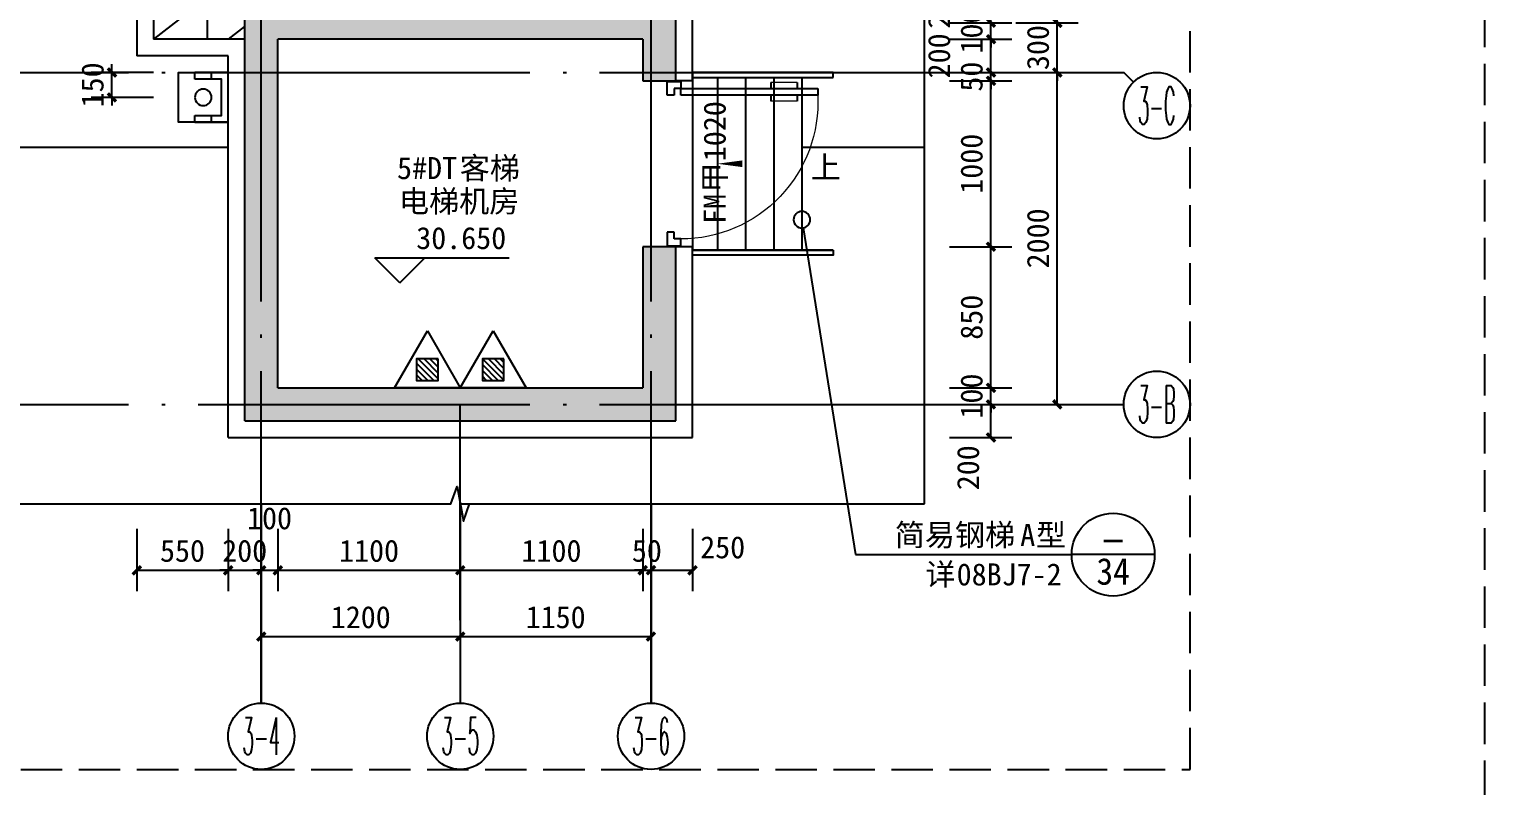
# Model space of a CAD drawing. Extents: x -10817 to 167545, y 26551 to 157048.
# Drawn here: x 91577 to 100448, y 52301 to 56858 of the extents above; entities that cross this region are included whole.
import ezdxf
from ezdxf.enums import TextEntityAlignment as Align
from ezdxf.xclip import XClip

# ---------------------------------------------------------------- set-up
doc = ezdxf.new("R2010")
doc.units = 0
doc.header["$LTSCALE"] = 1000
doc.header["$MEASUREMENT"] = 0
doc.header["$XCLIPFRAME"] = 0
for name, pattern in [('4#楼-HZS$0$__DASH', [0.35, 0.25, -0.1]), ('DASH', [0.35, 0.25, -0.1]), ('DOTE', [2.42, 2, -0.2, 0.02, -0.2])]:
    doc.linetypes.add(name, pattern=pattern)
doc.layers.get('Defpoints').update_dxf_attribs({"color": 30, "linetype": 'DASH'})
for name, color, linetype in [('125-核心筒-RF$0$A-COLU-CONC-HATC', 204, 'Continuous'), ('125-核心筒-RF$0$A-DOOR', 51, 'Continuous'), ('125-核心筒-RF$0$A-WALL-BLOK', 131, 'Continuous'), ('125-核心筒-RF$0$A-WALL-CONC', 9, 'Continuous'), ('125-核心筒-RF$0$A-WALL-INSL', 9, 'Continuous'), ('125-核心筒-RF$0$D2C4-RF-LDT$0$A-DOOR', 51, 'Continuous'), ('125-核心筒-RF$0$EQUIP_灭火器', 7, 'Continuous'), ('3#-夹层$0$A-ANNO-LEVL', 3, 'Continuous'), ('3#-夹层$0$A-ANNO-TEXT', 7, 'Continuous'), ('3#楼机房平面$0$A-DRAN-SYMB', 243, 'Continuous'), ('3#楼机房平面$0$A-ROOF', 241, 'Continuous'), ('4#楼-HZS$0$DOTE', 1, 'Continuous'), ('A-ANNO-AXIS-CIRC', 3, 'Continuous'), ('A-ANNO-AXIS-TEXT', 7, 'Continuous'), ('A-ANNO-DIMS', 3, 'Continuous'), ('A-ANNO-DOTE', 10, 'DOTE'), ('A-ANNO-INDX', 3, 'Continuous'), ('A-ANNO-SYMB', 3, 'Continuous'), ('A-ANNO-TEXT', 7, 'Continuous'), ('AXIS_TEXT', 7, 'Continuous')]:
    doc.layers.add(name, color=color, linetype=linetype)
doc.styles.add('3#-夹层$0$_TCH_DIM', font='')
doc.styles.add('_TCH_AXIS', font='COMPLEX', dxfattribs={"bigfont": 'GBCBIG'})
doc.styles.add('_TCH_DIM', font='')
doc.styles.add('_TCH_DIM_T3', font='')
doc.styles.add('_TCH_LABEL', font='')
doc.styles.add('COMPLEX', font='COMPLEX')
doc.styles.get("Standard").update_dxf_attribs({"font": ''})
doc.styles.get('3#-夹层$0$_TCH_DIM').set_extended_font_data('SimSun')
doc.styles.get('_TCH_DIM').set_extended_font_data('SimSun')
doc.styles.get('_TCH_DIM_T3').set_extended_font_data('SimSun')
doc.styles.get('_TCH_LABEL').set_extended_font_data('SimSun')
doc.styles.get('Standard').set_extended_font_data('SimSun')
doc.dimstyles.new('_TCH_ARCH&&50', dxfattribs={"dimtxt": 132.911392, "dimasz": 50, "dimexe": 125, "dimexo": 150, "dimgap": 50, "dimtad": 1, "dimdec": 0, "dimzin": 0, "dimdsep": 46, "dimtxsty": '_TCH_DIM_T3', "dimblk": 'ARCHTICK', "dimcen": 0.09, "dimclrt": 7, "dimazin": 2, "dimtfac": 1, "dimtdec": 0, "dimtix": 1, "dimtmove": 2, "dimatfit": 3, "dimfxl": 50, "dimtolj": 1, "dimtzin": 0, "dimarcsym": 0})
pattern_1 = [(0, (0, 0), (0, 350), []), (37.875, (400, 0), (-169.615, 218.077), []), (90, (400, 0), (-450, 3e-14), [])]

# ---------------------------------------------------------------- blocks, each defined once
blk = doc.blocks.new('125-核心筒-RF$0$A$C344D27CE')
at = {"linetype": 'ByBlock'}
blk.add_lwpolyline([(1050, 847.6), (50, 847.6)], dxfattribs=at)
at = {"layer": '125-核心筒-RF$0$D2C4-RF-LDT$0$A-DOOR', "linetype": 'ByBlock'}
for p, q in [((1070, 847.6), (30, 847.6)), ((1070, 697.6), (30, 697.6)), ((1070, 527.6), (30, 527.6)), ((1070, 357.6), (30, 357.6)), ((1070, 187.6), (30, 187.6))]:
    blk.add_line(p, q, dxfattribs=at)
for points in [[(30, 0), (0, 0), (0, 847.6), (30, 847.6)], [(1070, 0), (1100, 0), (1100, 847.6), (1070, 847.6)]]:
    blk.add_lwpolyline(points, close=True, dxfattribs=at)
for points in [[(30, 0), (30, 847.6)], [(1070, 847.6), (1070, 0)]]:
    blk.add_lwpolyline(points, dxfattribs=at)
blk = doc.blocks.new('125-核心筒-RF$0$$TwtSys$00000546')
h = blk.add_hatch()
h.set_pattern_fill('ANSI31', color=256, scale=200, style=0)
h.set_pattern_definition([(45, (-38543.802, -6670.83), (-17.67767, 17.67767), [])])
h.paths.add_polyline_path([(-64.9, 173.7), (64.9, 173.7), (64.9, 43.9), (-64.9, 43.9)])
for points in [[(0, 343.6), (-198.4, 0), (198.4, 0)], [(-64.9, 173.7), (64.9, 173.7), (64.9, 43.9), (-64.9, 43.9)]]:
    blk.add_lwpolyline(points, close=True)
blk = doc.blocks.new('125-核心筒-RF$0$$DorLib2D$00000009')
for p, q in [((0.4129, 0.9053), (0.4129, 0.0807)), ((0.4541, 0.9053), (0.4129, 0.9053)), ((0.4541, 0.0807), (0.4541, 0.9053)), ((0.4129, 0.7822), (0.378, 0.7822)), ((0.489, 0.7822), (0.4541, 0.7822)), ((0.4129, 0.6235), (0.378, 0.6235)), ((0.489, 0.6235), (0.4541, 0.6235)), ((-0.4941, 0.0807), (-0.4529, 0.0807)), ((-0.4941, -0.0018), (-0.4941, 0.0807)), ((-0.4529, 0.0807), (-0.4529, 0.0395)), ((-0.4529, 0.0395), (-0.4117, 0.0395)), ((-0.4117, 0.0395), (-0.4117, -0.0018)), ((0.4129, 0.0807), (0.4541, 0.0807)), ((0.4541, 0.0395), (0.4129, 0.0395)), ((0.4129, 0.0395), (0.4129, -0.0018)), ((0.4953, 0.0807), (0.4541, 0.0807)), ((0.4541, 0.0807), (0.4541, 0.0395)), ((0.4953, -0.0018), (0.4953, 0.0807)), ((-0.4941, -0.0018), (-0.4941, -0.0018)), ((-0.4117, -0.0018), (-0.4941, -0.0018)), ((0.4129, -0.0018), (0.4953, -0.0018)), ((0.4953, -0.0018), (0.4953, -0.0018))]:
    blk.add_line(p, q)
at = {"lineweight": 13}
for p, q in [((0.378, 0.7822), (0.378, 0.6235)), ((0.489, 0.7822), (0.489, 0.6235))]:
    blk.add_line(p, q, dxfattribs=at)
blk.add_arc((0.3716, 0.0817), 0.8246, 87.13397, 180.07167, dxfattribs=at)
blk = doc.blocks.new('125-核心筒-RF')
at = {"layer": '125-核心筒-RF$0$A-COLU-CONC-HATC'}
h = blk.add_hatch(dxfattribs=at)
h.set_pattern_fill('空心砖', color=256, scale=100, style=0)
h.set_pattern_definition(pattern_1)
h.paths.add_polyline_path([(3150, 2350), (2950, 2350), (2950, 650), (3150, 850)])
h = blk.add_hatch(dxfattribs=at)
h.set_pattern_fill('空心砖', color=256, scale=100, style=0)
h.set_pattern_definition(pattern_1)
h.paths.add_polyline_path([(3500, 650), (3500, 850), (3150, 850), (2950, 650)])
for points in [[(3500, -1650), (3700, -1450), (3700, 650), (3500, 850)], [(5850, 650), (5850, 850), (3500, 850), (3700, 650)], [(5900, 650), (6100, 850), (5850, 850), (5850, 650)], [(5900, 650), (5900, 400), (6100, 400), (6100, 850)], [(6100, -1650), (6100, -600), (5900, -600), (5900, -1450)], [(3700, -1450), (3500, -1650), (6100, -1650), (5900, -1450)]]:
    blk.add_hatch(color=256, dxfattribs=at).paths.add_polyline_path(points)
at = {"layer": '125-核心筒-RF$0$A-WALL-BLOK'}
for p in [(2950, 2350), (3500, 650)]:
    blk.add_line(p, (2950, 650), dxfattribs=at)
at = {"layer": '125-核心筒-RF$0$A-WALL-CONC'}
for p, q in [((3500, -1650), (3500, 850)), ((6100, 400), (6100, 850)), ((3700, -1450), (3700, 650)), ((5850, 650), (3700, 650)), ((5900, 650), (5850, 650)), ((5900, 650), (5900, 400)), ((5900, 400), (6100, 400)), ((6100, -600), (5900, -600)), ((5900, -600), (5900, -1450)), ((6100, -1650), (6100, -600)), ((3700, -1450), (5900, -1450)), ((3500, -1650), (6100, -1650))]:
    blk.add_line(p, q, dxfattribs=at)
at = {"layer": '125-核心筒-RF$0$A-WALL-INSL'}
for p, q in [((2850, 2350), (2850, 550)), ((6200, 400), (6200, 950)), ((3400, 550), (2850, 550)), ((3400, -1750), (3400, 550)), ((6200, 400), (6100, 400)), ((6200, -600), (6100, -600)), ((6200, -1750), (6200, -600)), ((3400, -1750), (6200, -1750))]:
    blk.add_line(p, q, dxfattribs=at)
at = {"rotation": 90}
blk.add_blockref('125-核心筒-RF$0$A$C344D27CE', (7047.6, -650), dxfattribs=at)
at = {"layer": '125-核心筒-RF$0$A-DOOR', "xscale": 1000, "yscale": -1000, "zscale": 300, "rotation": 90}
blk.add_blockref('125-核心筒-RF$0$$DorLib2D$00000009', (6050, -100), dxfattribs=at)
at = {"layer": '125-核心筒-RF$0$EQUIP_灭火器', "xscale": -1}
for p in [(4601.6, -1450), (4998.3, -1450)]:
    blk.add_blockref('125-核心筒-RF$0$$TwtSys$00000546', p, dxfattribs=at)
blk = doc.blocks.new('3#楼机房平面$0$A$C38F52E6E')
at = {"layer": ''}
for p, q in [((-150, -100), (-110, -100)), ((110, -100), (150, -100)), ((-150, -200), (-110, -200)), ((110, -200), (150, -200))]:
    blk.add_line(p, q, dxfattribs=at)
at = {"layer": '3#楼机房平面$0$A-DRAN-SYMB'}
for points in [[(-150, 0), (-150, -300), (150, -300), (150, 0)], [(-150, -200), (-150, 0), (150, 0), (150, -200)], [(-110, -200), (-110, -40), (110, -40), (110, -200)]]:
    blk.add_lwpolyline(points, dxfattribs=at)
blk = doc.blocks.new('3#楼机房平面$0$A$C58184AA4')
at = {"layer": '3#楼机房平面$0$A-DRAN-SYMB'}
blk.add_circle((0, 0), 50, dxfattribs=at)
at = {"layer": '3#楼机房平面$0$A-DRAN-SYMB', "rotation": 90.00000000000001}
blk.add_blockref('3#楼机房平面$0$A$C38F52E6E', (-149.9, 0), dxfattribs=at)
blk = doc.blocks.new('3#楼机房平面')
at = {"layer": '3#楼机房平面$0$A-ROOF'}
for points in [[(-4800, 1550), (-1400, 1550)], [(2060, 1550), (18840, 1550)]]:
    blk.add_lwpolyline(points, dxfattribs=at)
at = {"xscale": -1}
blk.add_blockref('3#楼机房平面$0$A$C58184AA4', (-1549.9, 1850.1), dxfattribs=at)
blk = doc.blocks.new('4#楼-HZS')
at = {"layer": '4#楼-HZS$0$DOTE', "linetype": '4#楼-HZS$0$__DASH', "ltscale": 2}
blk.add_line((323027.6, -80131.3, 0), (244197.9, -80131.3, 0), dxfattribs=at)
blk = doc.blocks.new('3、4#楼 北侧门头剖面$0$A$C68743212')
blk.add_blockref('4#楼-HZS', (-260975.6, 76631.3, 0))
blk = doc.blocks.new('3、4#楼 北侧门头剖面')
ref = blk.add_blockref('3、4#楼 北侧门头剖面$0$A$C68743212', (4150.3, 3500, 0), dxfattribs=dict(xscale=-1))
XClip(ref).set_block_clipping_path([(4798.9792002077, -3500), (4798.9792002077, -399.9916608699), (4398.9875394247, 0.0083390431), (-149.727296805, 0.1031708434), (-149.727296805, -30), (0.272703195, -30), (0.272703195, -170), (-149.727296805, -170), (-149.727296805, -200), (450.272703195, -200), (450.8968260299, -800), (300.6421525169, -800), (300.6421525169, -3500), (-349.727296805, -3500), (-349.727296805, 400.1031708434), (5198.9792002077, 400.1031708434), (5198.9792002077, -3500)])
blk = doc.blocks.new('_ArchTick')
at = {"color": 0, "linetype": 'ByBlock', "const_width": 0.4}
blk.add_lwpolyline([(-0.5, -0.5), (0.5, 0.5)], dxfattribs=at)
blk = doc.blocks.new('*D530')
at = {"layer": 'A-ANNO-DIMS', "color": 0, "lineweight": -2, "transparency": 16777216}
for p, q in [((92324.9, 56598.5), (91949.9, 56598.5)), ((92074.9, 56598.5), (92074.9, 56648.5)), ((92074.9, 56448.5), (92074.9, 56598.5)), ((92324.9, 56448.5), (91949.9, 56448.5)), ((92074.9, 56448.5), (92074.9, 56398.5))]:
    blk.add_line(p, q, dxfattribs=at)
at = {"layer": 'Defpoints', "color": 0, "transparency": 16777216}
for p in [(92074.9, 56598.5), (92474.9, 56598.5), (92474.9, 56448.5)]:
    blk.add_point(p, dxfattribs=at)
at = {"layer": 'A-ANNO-DIMS', "color": 0, "lineweight": -2, "transparency": 16777216, "xscale": 50, "yscale": 50, "zscale": 50}
for p, rotation in [((92074.9, 56598.5), 270), ((92074.9, 56448.5), 90)]:
    blk.add_blockref('_ArchTick', p, dxfattribs=dict(at, rotation=rotation))
at = {"layer": 'A-ANNO-DIMS', "color": 7, "transparency": 16777216, "insert": (91958.5, 56523.5), "char_height": 132.91, "attachment_point": 5, "rotation": 90, "style": '_TCH_DIM_T3'}
blk.add_mtext('\\A1;150', dxfattribs=at)
blk = doc.blocks.new('*D829')
at = {"layer": 'A-ANNO-DIMS', "color": 0, "lineweight": -2, "transparency": 16777216}
for p, q in [((95325, 53848.4), (95325, 53473.4)), ((95575, 53848.4), (95575, 53473.4)), ((95325, 53598.4), (95575, 53598.4))]:
    blk.add_line(p, q, dxfattribs=at)
at = {"layer": 'Defpoints', "color": 0, "transparency": 16777216}
for p in [(95325, 53998.4), (95575, 53998.4), (95575, 53598.4)]:
    blk.add_point(p, dxfattribs=at)
at = {"layer": 'A-ANNO-DIMS', "color": 0, "lineweight": -2, "transparency": 16777216, "xscale": 50, "yscale": 50, "zscale": 50, "rotation": 180}
blk.add_blockref('_ArchTick', (95325, 53598.4), dxfattribs=at)
at = {"layer": 'A-ANNO-DIMS', "color": 0, "lineweight": -2, "transparency": 16777216, "xscale": 50, "yscale": 50, "zscale": 50}
blk.add_blockref('_ArchTick', (95575, 53598.4), dxfattribs=at)
at = {"layer": 'A-ANNO-DIMS', "color": 7, "transparency": 16777216, "insert": (95757.1, 53735.9), "char_height": 132.91, "attachment_point": 5, "style": '_TCH_DIM_T3'}
blk.add_mtext('\\A1;250', dxfattribs=at)
blk = doc.blocks.new('*D830')
at = {"layer": 'A-ANNO-DIMS', "color": 0, "lineweight": -2, "transparency": 16777216}
for p, q in [((95275, 53848.4), (95275, 53473.4)), ((95325, 53848.4), (95325, 53473.4)), ((95275, 53598.4), (95225, 53598.4)), ((95275, 53598.4), (95325, 53598.4)), ((95325, 53598.4), (95375, 53598.4))]:
    blk.add_line(p, q, dxfattribs=at)
at = {"layer": 'Defpoints', "color": 0, "transparency": 16777216}
for p in [(95275, 53998.4), (95325, 53998.4), (95325, 53598.4)]:
    blk.add_point(p, dxfattribs=at)
at = {"layer": 'A-ANNO-DIMS', "color": 0, "lineweight": -2, "transparency": 16777216, "xscale": 50, "yscale": 50, "zscale": 50}
blk.add_blockref('_ArchTick', (95275, 53598.4), dxfattribs=at)
at = {"layer": 'A-ANNO-DIMS', "color": 0, "lineweight": -2, "transparency": 16777216, "xscale": 50, "yscale": 50, "zscale": 50, "rotation": 180}
blk.add_blockref('_ArchTick', (95325, 53598.4), dxfattribs=at)
at = {"layer": 'A-ANNO-DIMS', "color": 7, "transparency": 16777216, "insert": (95300, 53714.9), "char_height": 132.91, "attachment_point": 5, "style": '_TCH_DIM_T3'}
blk.add_mtext('\\A1;50', dxfattribs=at)
blk = doc.blocks.new('*D831')
at = {"layer": 'A-ANNO-DIMS', "color": 0, "lineweight": -2, "transparency": 16777216}
for p, q in [((94175, 53848.4), (94175, 53473.4)), ((95275, 53848.4), (95275, 53473.4)), ((94175, 53598.4), (95275, 53598.4))]:
    blk.add_line(p, q, dxfattribs=at)
at = {"layer": 'Defpoints', "color": 0, "transparency": 16777216}
for p in [(94175, 53998.4), (95275, 53998.4), (95275, 53598.4)]:
    blk.add_point(p, dxfattribs=at)
at = {"layer": 'A-ANNO-DIMS', "color": 0, "lineweight": -2, "transparency": 16777216, "xscale": 50, "yscale": 50, "zscale": 50, "rotation": 180}
blk.add_blockref('_ArchTick', (94175, 53598.4), dxfattribs=at)
at = {"layer": 'A-ANNO-DIMS', "color": 0, "lineweight": -2, "transparency": 16777216, "xscale": 50, "yscale": 50, "zscale": 50}
blk.add_blockref('_ArchTick', (95275, 53598.4), dxfattribs=at)
at = {"layer": 'A-ANNO-DIMS', "color": 7, "transparency": 16777216, "insert": (94725, 53714.9), "char_height": 132.91, "attachment_point": 5, "style": '_TCH_DIM_T3'}
blk.add_mtext('\\A1;1100', dxfattribs=at)
blk = doc.blocks.new('*D832')
at = {"layer": 'A-ANNO-DIMS', "color": 0, "lineweight": -2, "transparency": 16777216}
for p, q in [((93075, 53848.4), (93075, 53473.4)), ((94175, 53848.4), (94175, 53473.4)), ((93075, 53598.4), (94175, 53598.4))]:
    blk.add_line(p, q, dxfattribs=at)
at = {"layer": 'Defpoints', "color": 0, "transparency": 16777216}
for p in [(93075, 53998.4), (94175, 53998.4), (94175, 53598.4)]:
    blk.add_point(p, dxfattribs=at)
at = {"layer": 'A-ANNO-DIMS', "color": 0, "lineweight": -2, "transparency": 16777216, "xscale": 50, "yscale": 50, "zscale": 50, "rotation": 180}
blk.add_blockref('_ArchTick', (93075, 53598.4), dxfattribs=at)
at = {"layer": 'A-ANNO-DIMS', "color": 0, "lineweight": -2, "transparency": 16777216, "xscale": 50, "yscale": 50, "zscale": 50}
blk.add_blockref('_ArchTick', (94175, 53598.4), dxfattribs=at)
at = {"layer": 'A-ANNO-DIMS', "color": 7, "transparency": 16777216, "insert": (93625, 53714.9), "char_height": 132.91, "attachment_point": 5, "style": '_TCH_DIM_T3'}
blk.add_mtext('\\A1;1100', dxfattribs=at)
blk = doc.blocks.new('*D833')
at = {"layer": 'A-ANNO-DIMS', "color": 0, "lineweight": -2, "transparency": 16777216}
for p, q in [((92975, 53848.4), (92975, 53473.4)), ((93075, 53848.4), (93075, 53473.4)), ((92975, 53598.4), (92925, 53598.4)), ((92975, 53598.4), (93075, 53598.4)), ((93075, 53598.4), (93125, 53598.4))]:
    blk.add_line(p, q, dxfattribs=at)
at = {"layer": 'Defpoints', "color": 0, "transparency": 16777216}
for p in [(92975, 53998.4), (93075, 53998.4), (93075, 53598.4)]:
    blk.add_point(p, dxfattribs=at)
at = {"layer": 'A-ANNO-DIMS', "color": 0, "lineweight": -2, "transparency": 16777216, "xscale": 50, "yscale": 50, "zscale": 50}
blk.add_blockref('_ArchTick', (92975, 53598.4), dxfattribs=at)
at = {"layer": 'A-ANNO-DIMS', "color": 0, "lineweight": -2, "transparency": 16777216, "xscale": 50, "yscale": 50, "zscale": 50, "rotation": 180}
blk.add_blockref('_ArchTick', (93075, 53598.4), dxfattribs=at)
at = {"layer": 'A-ANNO-DIMS', "color": 7, "transparency": 16777216, "insert": (93025, 53910.9), "char_height": 132.91, "attachment_point": 5, "style": '_TCH_DIM_T3'}
blk.add_mtext('\\A1;100', dxfattribs=at)
blk = doc.blocks.new('*D834')
at = {"layer": 'A-ANNO-DIMS', "color": 0, "lineweight": -2, "transparency": 16777216}
for p, q in [((92775, 53848.4), (92775, 53473.4)), ((92975, 53848.4), (92975, 53473.4)), ((92775, 53598.4), (92725, 53598.4)), ((92775, 53598.4), (92975, 53598.4)), ((92975, 53598.4), (93025, 53598.4))]:
    blk.add_line(p, q, dxfattribs=at)
at = {"layer": 'Defpoints', "color": 0, "transparency": 16777216}
for p in [(92775, 53998.4), (92975, 53998.4), (92975, 53598.4)]:
    blk.add_point(p, dxfattribs=at)
at = {"layer": 'A-ANNO-DIMS', "color": 0, "lineweight": -2, "transparency": 16777216, "xscale": 50, "yscale": 50, "zscale": 50}
blk.add_blockref('_ArchTick', (92775, 53598.4), dxfattribs=at)
at = {"layer": 'A-ANNO-DIMS', "color": 0, "lineweight": -2, "transparency": 16777216, "xscale": 50, "yscale": 50, "zscale": 50, "rotation": 180}
blk.add_blockref('_ArchTick', (92975, 53598.4), dxfattribs=at)
at = {"layer": 'A-ANNO-DIMS', "color": 7, "transparency": 16777216, "insert": (92875, 53714.9), "char_height": 132.91, "attachment_point": 5, "style": '_TCH_DIM_T3'}
blk.add_mtext('\\A1;200', dxfattribs=at)
blk = doc.blocks.new('*D835')
at = {"layer": 'A-ANNO-DIMS', "color": 0, "lineweight": -2, "transparency": 16777216}
for p, q in [((92225, 53848.4), (92225, 53473.4)), ((92775, 53848.4), (92775, 53473.4)), ((92225, 53598.4), (92775, 53598.4))]:
    blk.add_line(p, q, dxfattribs=at)
at = {"layer": 'Defpoints', "color": 0, "transparency": 16777216}
for p in [(92225, 53998.4), (92775, 53998.4), (92775, 53598.4)]:
    blk.add_point(p, dxfattribs=at)
at = {"layer": 'A-ANNO-DIMS', "color": 0, "lineweight": -2, "transparency": 16777216, "xscale": 50, "yscale": 50, "zscale": 50, "rotation": 180}
blk.add_blockref('_ArchTick', (92225, 53598.4), dxfattribs=at)
at = {"layer": 'A-ANNO-DIMS', "color": 0, "lineweight": -2, "transparency": 16777216, "xscale": 50, "yscale": 50, "zscale": 50}
blk.add_blockref('_ArchTick', (92775, 53598.4), dxfattribs=at)
at = {"layer": 'A-ANNO-DIMS', "color": 7, "transparency": 16777216, "insert": (92500, 53714.9), "char_height": 132.91, "attachment_point": 5, "style": '_TCH_DIM_T3'}
blk.add_mtext('\\A1;550', dxfattribs=at)
blk = doc.blocks.new('*D836')
at = {"layer": 'A-ANNO-DIMS', "color": 0, "lineweight": -2, "transparency": 16777216}
for p, q in [((94175, 53448.4), (94175, 53073.4)), ((95325, 53448.4), (95325, 53073.4)), ((94175, 53198.4), (95325, 53198.4))]:
    blk.add_line(p, q, dxfattribs=at)
at = {"layer": 'Defpoints', "color": 0, "transparency": 16777216}
for p in [(94175, 53598.4), (95325, 53598.4), (95325, 53198.4)]:
    blk.add_point(p, dxfattribs=at)
at = {"layer": 'A-ANNO-DIMS', "color": 0, "lineweight": -2, "transparency": 16777216, "xscale": 50, "yscale": 50, "zscale": 50, "rotation": 180}
blk.add_blockref('_ArchTick', (94175, 53198.4), dxfattribs=at)
at = {"layer": 'A-ANNO-DIMS', "color": 0, "lineweight": -2, "transparency": 16777216, "xscale": 50, "yscale": 50, "zscale": 50}
blk.add_blockref('_ArchTick', (95325, 53198.4), dxfattribs=at)
at = {"layer": 'A-ANNO-DIMS', "color": 7, "transparency": 16777216, "insert": (94750, 53314.9), "char_height": 132.91, "attachment_point": 5, "style": '_TCH_DIM_T3'}
blk.add_mtext('\\A1;1150', dxfattribs=at)
blk = doc.blocks.new('*D837')
at = {"layer": 'A-ANNO-DIMS', "color": 0, "lineweight": -2, "transparency": 16777216}
for p, q in [((92975, 53448.4), (92975, 53073.4)), ((94175, 53448.4), (94175, 53073.4)), ((92975, 53198.4), (94175, 53198.4))]:
    blk.add_line(p, q, dxfattribs=at)
at = {"layer": 'Defpoints', "color": 0, "transparency": 16777216}
for p in [(92975, 53598.4), (94175, 53598.4), (94175, 53198.4)]:
    blk.add_point(p, dxfattribs=at)
at = {"layer": 'A-ANNO-DIMS', "color": 0, "lineweight": -2, "transparency": 16777216, "xscale": 50, "yscale": 50, "zscale": 50, "rotation": 180}
blk.add_blockref('_ArchTick', (92975, 53198.4), dxfattribs=at)
at = {"layer": 'A-ANNO-DIMS', "color": 0, "lineweight": -2, "transparency": 16777216, "xscale": 50, "yscale": 50, "zscale": 50}
blk.add_blockref('_ArchTick', (94175, 53198.4), dxfattribs=at)
at = {"layer": 'A-ANNO-DIMS', "color": 7, "transparency": 16777216, "insert": (93575, 53314.9), "char_height": 132.91, "attachment_point": 5, "style": '_TCH_DIM_T3'}
blk.add_mtext('\\A1;1200', dxfattribs=at)
blk = doc.blocks.new('*D838')
at = {"layer": 'A-ANNO-DIMS', "color": 0, "lineweight": -2, "transparency": 16777216}
for p, q in [((97125, 54598.4), (97500, 54598.4)), ((97375, 54398.4), (97375, 54598.4)), ((97125, 54398.4), (97500, 54398.4))]:
    blk.add_line(p, q, dxfattribs=at)
at = {"layer": 'Defpoints', "color": 0, "transparency": 16777216}
for p in [(96975, 54598.4), (97375, 54598.4), (96975, 54398.4)]:
    blk.add_point(p, dxfattribs=at)
at = {"layer": 'A-ANNO-DIMS', "color": 0, "lineweight": -2, "transparency": 16777216, "xscale": 50, "yscale": 50, "zscale": 50}
for p, rotation in [((97375, 54598.4), 90), ((97375, 54398.4), 270)]:
    blk.add_blockref('_ArchTick', p, dxfattribs=dict(at, rotation=rotation))
at = {"layer": 'A-ANNO-DIMS', "color": 7, "transparency": 16777216, "insert": (97237.5, 54216.3), "char_height": 132.91, "attachment_point": 5, "rotation": 90, "style": '_TCH_DIM_T3'}
blk.add_mtext('\\A1;200', dxfattribs=at)
blk = doc.blocks.new('*D839')
at = {"layer": 'A-ANNO-DIMS', "color": 0, "lineweight": -2, "transparency": 16777216}
for p, q in [((97375, 54698.4), (97375, 54748.4)), ((97125, 54698.4), (97500, 54698.4)), ((97375, 54598.4), (97375, 54698.4)), ((97125, 54598.4), (97500, 54598.4)), ((97375, 54598.4), (97375, 54548.4))]:
    blk.add_line(p, q, dxfattribs=at)
at = {"layer": 'Defpoints', "color": 0, "transparency": 16777216}
for p in [(96975, 54698.4), (97375, 54698.4), (96975, 54598.4)]:
    blk.add_point(p, dxfattribs=at)
at = {"layer": 'A-ANNO-DIMS', "color": 0, "lineweight": -2, "transparency": 16777216, "xscale": 50, "yscale": 50, "zscale": 50}
for p, rotation in [((97375, 54698.4), 270), ((97375, 54598.4), 90)]:
    blk.add_blockref('_ArchTick', p, dxfattribs=dict(at, rotation=rotation))
at = {"layer": 'A-ANNO-DIMS', "color": 7, "transparency": 16777216, "insert": (97258.6, 54648.4), "char_height": 132.91, "attachment_point": 5, "rotation": 90, "style": '_TCH_DIM_T3'}
blk.add_mtext('\\A1;100', dxfattribs=at)
blk = doc.blocks.new('*D840')
at = {"layer": 'A-ANNO-DIMS', "color": 0, "lineweight": -2, "transparency": 16777216}
for p, q in [((97125, 55548.4), (97500, 55548.4)), ((97375, 54698.4), (97375, 55548.4)), ((97125, 54698.4), (97500, 54698.4))]:
    blk.add_line(p, q, dxfattribs=at)
at = {"layer": 'Defpoints', "color": 0, "transparency": 16777216}
for p in [(96975, 55548.4), (97375, 55548.4), (96975, 54698.4)]:
    blk.add_point(p, dxfattribs=at)
at = {"layer": 'A-ANNO-DIMS', "color": 0, "lineweight": -2, "transparency": 16777216, "xscale": 50, "yscale": 50, "zscale": 50}
for p, rotation in [((97375, 55548.4), 90), ((97375, 54698.4), 270)]:
    blk.add_blockref('_ArchTick', p, dxfattribs=dict(at, rotation=rotation))
at = {"layer": 'A-ANNO-DIMS', "color": 7, "transparency": 16777216, "insert": (97258.6, 55123.4), "char_height": 132.91, "attachment_point": 5, "rotation": 90, "style": '_TCH_DIM_T3'}
blk.add_mtext('\\A1;850', dxfattribs=at)
blk = doc.blocks.new('*D841')
at = {"layer": 'A-ANNO-DIMS', "color": 0, "lineweight": -2, "transparency": 16777216}
for p, q in [((97125, 56548.4), (97500, 56548.4)), ((97375, 55548.4), (97375, 56548.4)), ((97125, 55548.4), (97500, 55548.4))]:
    blk.add_line(p, q, dxfattribs=at)
at = {"layer": 'Defpoints', "color": 0, "transparency": 16777216}
for p in [(96975, 56548.4), (97375, 56548.4), (96975, 55548.4)]:
    blk.add_point(p, dxfattribs=at)
at = {"layer": 'A-ANNO-DIMS', "color": 0, "lineweight": -2, "transparency": 16777216, "xscale": 50, "yscale": 50, "zscale": 50}
for p, rotation in [((97375, 56548.4), 90), ((97375, 55548.4), 270)]:
    blk.add_blockref('_ArchTick', p, dxfattribs=dict(at, rotation=rotation))
at = {"layer": 'A-ANNO-DIMS', "color": 7, "transparency": 16777216, "insert": (97258.6, 56048.4), "char_height": 132.91, "attachment_point": 5, "rotation": 90, "style": '_TCH_DIM_T3'}
blk.add_mtext('\\A1;1000', dxfattribs=at)
blk = doc.blocks.new('*D842')
at = {"layer": 'A-ANNO-DIMS', "color": 0, "lineweight": -2, "transparency": 16777216}
for p, q in [((97125, 56598.4), (97500, 56598.4)), ((97375, 56598.4), (97375, 56648.4)), ((97375, 56548.4), (97375, 56598.4)), ((97125, 56548.4), (97500, 56548.4)), ((97375, 56548.4), (97375, 56498.4))]:
    blk.add_line(p, q, dxfattribs=at)
at = {"layer": 'Defpoints', "color": 0, "transparency": 16777216}
for p in [(96975, 56598.4), (97375, 56598.4), (96975, 56548.4)]:
    blk.add_point(p, dxfattribs=at)
at = {"layer": 'A-ANNO-DIMS', "color": 0, "lineweight": -2, "transparency": 16777216, "xscale": 50, "yscale": 50, "zscale": 50}
for p, rotation in [((97375, 56598.4), 270), ((97375, 56548.4), 90)]:
    blk.add_blockref('_ArchTick', p, dxfattribs=dict(at, rotation=rotation))
at = {"layer": 'A-ANNO-DIMS', "color": 7, "transparency": 16777216, "insert": (97258.6, 56573.4), "char_height": 132.91, "attachment_point": 5, "rotation": 90, "style": '_TCH_DIM_T3'}
blk.add_mtext('\\A1;50', dxfattribs=at)
blk = doc.blocks.new('*D843')
at = {"layer": 'A-ANNO-DIMS', "color": 0, "lineweight": -2, "transparency": 16777216}
for p, q in [((97125, 56798.4), (97500, 56798.4)), ((97375, 56598.4), (97375, 56798.4)), ((97125, 56598.4), (97500, 56598.4))]:
    blk.add_line(p, q, dxfattribs=at)
at = {"layer": 'Defpoints', "color": 0, "transparency": 16777216}
for p in [(96975, 56798.4), (97375, 56798.4), (96975, 56598.4)]:
    blk.add_point(p, dxfattribs=at)
at = {"layer": 'A-ANNO-DIMS', "color": 0, "lineweight": -2, "transparency": 16777216, "xscale": 50, "yscale": 50, "zscale": 50}
for p, rotation in [((97375, 56798.4), 90), ((97375, 56598.4), 270)]:
    blk.add_blockref('_ArchTick', p, dxfattribs=dict(at, rotation=rotation))
at = {"layer": 'A-ANNO-DIMS', "color": 7, "transparency": 16777216, "insert": (97062.5, 56698.4), "char_height": 132.91, "attachment_point": 5, "rotation": 90, "style": '_TCH_DIM_T3'}
blk.add_mtext('\\A1;200', dxfattribs=at)
blk = doc.blocks.new('*D844')
at = {"layer": 'A-ANNO-DIMS', "color": 0, "lineweight": -2, "transparency": 16777216}
for p, q in [((97125, 56898.4), (97500, 56898.4)), ((97375, 56898.4), (97375, 56948.4)), ((97375, 56798.4), (97375, 56898.4)), ((97125, 56798.4), (97500, 56798.4)), ((97375, 56798.4), (97375, 56748.4))]:
    blk.add_line(p, q, dxfattribs=at)
at = {"layer": 'Defpoints', "color": 0, "transparency": 16777216}
for p in [(96975, 56898.4), (97375, 56898.4), (96975, 56798.4)]:
    blk.add_point(p, dxfattribs=at)
at = {"layer": 'A-ANNO-DIMS', "color": 0, "lineweight": -2, "transparency": 16777216, "xscale": 50, "yscale": 50, "zscale": 50}
for p, rotation in [((97375, 56898.4), 270), ((97375, 56798.4), 90)]:
    blk.add_blockref('_ArchTick', p, dxfattribs=dict(at, rotation=rotation))
at = {"layer": 'A-ANNO-DIMS', "color": 7, "transparency": 16777216, "insert": (97258.6, 56848.4), "char_height": 132.91, "attachment_point": 5, "rotation": 90, "style": '_TCH_DIM_T3'}
blk.add_mtext('\\A1;100', dxfattribs=at)
blk = doc.blocks.new('*D845')
at = {"layer": 'A-ANNO-DIMS', "color": 0, "lineweight": -2, "transparency": 16777216}
for p, q in [((97125, 57098.4), (97500, 57098.4)), ((97375, 56898.4), (97375, 57098.4)), ((97125, 56898.4), (97500, 56898.4))]:
    blk.add_line(p, q, dxfattribs=at)
at = {"layer": 'Defpoints', "color": 0, "transparency": 16777216}
for p in [(96975, 57098.4), (97375, 57098.4), (96975, 56898.4)]:
    blk.add_point(p, dxfattribs=at)
at = {"layer": 'A-ANNO-DIMS', "color": 0, "lineweight": -2, "transparency": 16777216, "xscale": 50, "yscale": 50, "zscale": 50}
for p, rotation in [((97375, 57098.4), 90), ((97375, 56898.4), 270)]:
    blk.add_blockref('_ArchTick', p, dxfattribs=dict(at, rotation=rotation))
at = {"layer": 'A-ANNO-DIMS', "color": 7, "transparency": 16777216, "insert": (97062.5, 56998.4), "char_height": 132.91, "attachment_point": 5, "rotation": 90, "style": '_TCH_DIM_T3'}
blk.add_mtext('\\A1;200', dxfattribs=at)
blk = doc.blocks.new('*D862')
at = {"layer": 'A-ANNO-DIMS', "color": 0, "lineweight": -2, "transparency": 16777216}
for p, q in [((97525, 56598.4), (97900, 56598.4)), ((97775, 54598.4), (97775, 56598.4)), ((97525, 54598.4), (97900, 54598.4))]:
    blk.add_line(p, q, dxfattribs=at)
at = {"layer": 'Defpoints', "color": 0, "transparency": 16777216}
for p in [(97375, 56598.4), (97775, 56598.4), (97375, 54598.4)]:
    blk.add_point(p, dxfattribs=at)
at = {"layer": 'A-ANNO-DIMS', "color": 0, "lineweight": -2, "transparency": 16777216, "xscale": 50, "yscale": 50, "zscale": 50}
for p, rotation in [((97775, 56598.4), 90), ((97775, 54598.4), 270)]:
    blk.add_blockref('_ArchTick', p, dxfattribs=dict(at, rotation=rotation))
at = {"layer": 'A-ANNO-DIMS', "color": 7, "transparency": 16777216, "insert": (97658.6, 55598.4), "char_height": 132.91, "attachment_point": 5, "rotation": 90, "style": '_TCH_DIM_T3'}
blk.add_mtext('\\A1;2000', dxfattribs=at)
blk = doc.blocks.new('*D863')
at = {"layer": 'A-ANNO-DIMS', "color": 0, "lineweight": -2, "transparency": 16777216}
for p, q in [((97525, 56898.4), (97900, 56898.4)), ((97775, 56898.4), (97775, 56948.4)), ((97775, 56598.4), (97775, 56898.4)), ((97525, 56598.4), (97900, 56598.4)), ((97775, 56598.4), (97775, 56548.4))]:
    blk.add_line(p, q, dxfattribs=at)
at = {"layer": 'Defpoints', "color": 0, "transparency": 16777216}
for p in [(97375, 56898.4), (97775, 56898.4), (97375, 56598.4)]:
    blk.add_point(p, dxfattribs=at)
at = {"layer": 'A-ANNO-DIMS', "color": 0, "lineweight": -2, "transparency": 16777216, "xscale": 50, "yscale": 50, "zscale": 50}
for p, rotation in [((97775, 56898.4), 270), ((97775, 56598.4), 90)]:
    blk.add_blockref('_ArchTick', p, dxfattribs=dict(at, rotation=rotation))
at = {"layer": 'A-ANNO-DIMS', "color": 7, "transparency": 16777216, "insert": (97658.6, 56748.4), "char_height": 132.91, "attachment_point": 5, "rotation": 90, "style": '_TCH_DIM_T3'}
blk.add_mtext('\\A1;300', dxfattribs=at)
blk = doc.blocks.new('_AXISO')
blk.add_circle((0, 0), 0.5)
at = {"layer": 'AXIS_TEXT', "style": 'COMPLEX', "width": 1.041667}
blk.add_attdef('A', text='', height=0.56, dxfattribs=at).set_placement((-0.25, -0.28), (0.25, -0.28), align=Align.FIT)

msp = doc.modelspace()

# ---------------------------------------------------------------- linework, layer by layer
at = {"layer": '3#-夹层$0$A-ANNO-LEVL'}
for p, q in [((93810.6, 55331.6), (93660.6, 55481.6)), ((93660.6, 55481.6), (94470.7, 55481.6)), ((93810.6, 55331.6), (93960.6, 55481.6))]:
    msp.add_line(p, q, dxfattribs=at)
at = {"layer": 'A-ANNO-AXIS-CIRC'}
for p, q in [((96975, 56598.4), (98175, 56598.4)), ((98233.6, 56539.8), (98175, 56598.4)), ((96975, 54598.4), (98175, 54598.4)), ((92975, 53998.4), (92975, 52798.4)), ((94175, 53998.4), (94175, 52798.4)), ((95325, 53998.4), (95325, 52798.4))]:
    msp.add_line(p, q, dxfattribs=at)
at = {"layer": 'A-ANNO-DOTE'}
for points in [[(92975, 52798.4), (92975, 64848.5)], [(95325, 52798.4), (95325, 64848.5)], [(90175, 56598.4), (98175, 56598.4)], [(90175, 54598.4), (98175, 54598.4)], [(94175, 53298.4), (94175, 54598.4)]]:
    msp.add_lwpolyline(points, dxfattribs=at)
at = {"layer": 'A-ANNO-INDX'}
for p, q in [((96242.9, 55661.6), (96558.6, 53692.6)), ((96558.6, 53692.6), (97861.5, 53692.6)), ((98361.5, 53692.6), (97861.5, 53692.6))]:
    msp.add_line(p, q, dxfattribs=at)
msp.add_lwpolyline([(96285, 55711, 1), (96185, 55711, 1)], format="xyb", close=True, dxfattribs=at)
msp.add_circle((98111.5, 53692.6), 250, dxfattribs=at)
at = {"layer": 'A-ANNO-SYMB'}
for points in [[(96975, 53998.4), (96975, 58767.2), (96870, 58805.4), (97080, 58842.5), (96975, 58879.7), (96975, 63648.5)], [(91375, 53998.4), (94118.8, 53998.4), (94157, 54103.4), (94194, 53893.4), (94231.3, 53998.4), (96975, 53998.4)]]:
    msp.add_lwpolyline(points, dxfattribs=at)
msp.add_lwpolyline([(96235, 56048.4, 0, 0, 0), (95725, 56048.4, 0, 40, 0), (95875, 56048.4, 0, 0, 0)], format="xyseb", dxfattribs=at)
at = {"layer": 'Defpoints'}
for points in [[(63300, 65751.2), (100350, 65751.2), (100350, 37051.2), (63300, 37051.2)], [(89775, 52398.4), (98575, 52398.4), (98575, 65554.1), (89775, 65554.1)], [(91375, 53998.4), (96975, 53998.4), (96975, 63648.5), (91375, 63648.5)]]:
    msp.add_lwpolyline(points, close=True, dxfattribs=at)

# ---------------------------------------------------------------- block references
for name, p in [('125-核心筒-RF', (89375, 56148.4)), ('3、4#楼 北侧门头剖面', (152144.9, 54006.2))]:
    msp.add_blockref(name, p)
ref = msp.add_blockref('3#楼机房平面', (94175, 54598.4))
XClip(ref).set_block_clipping_path([(-2800, -600), (2800.0686035752, 9050.1028259397)])
at = {"layer": 'A-ANNO-AXIS-CIRC'}
ref = msp.add_blockref('_AXISO', (98375, 56398.4), dxfattribs=dict(at, xscale=400, yscale=400, zscale=400))
ref.add_attrib('A', '3-C', dxfattribs={"layer": 'A-ANNO-AXIS-TEXT', "height": 226.27, "style": '_TCH_AXIS', "width": 0.318182}).set_placement((98261.9, 56285.3), (98488.2, 56285.3), align=Align.FIT)
ref = msp.add_blockref('_AXISO', (98375, 54598.4), dxfattribs=dict(at, xscale=400, yscale=400, zscale=400))
ref.add_attrib('A', '3-B', dxfattribs={"layer": 'A-ANNO-AXIS-TEXT', "height": 226.27, "style": '_TCH_AXIS', "width": 0.313433}).set_placement((98261.9, 54485.3), (98488.2, 54485.3), align=Align.FIT)
ref = msp.add_blockref('_AXISO', (92975, 52598.4), dxfattribs=dict(at, xscale=400, yscale=400, zscale=400))
ref.add_attrib('A', '3-4', dxfattribs={"layer": 'A-ANNO-AXIS-TEXT', "height": 226.27, "style": '_TCH_AXIS', "width": 0.318182}).set_placement((92861.8, 52485.3), (93088.1, 52485.3), align=Align.FIT)
ref = msp.add_blockref('_AXISO', (94175, 52598.4), dxfattribs=dict(at, xscale=400, yscale=400, zscale=400))
ref.add_attrib('A', '3-5', dxfattribs={"layer": 'A-ANNO-AXIS-TEXT', "height": 226.27, "style": '_TCH_AXIS', "width": 0.323077}).set_placement((94061.8, 52485.3), (94288.1, 52485.3), align=Align.FIT)
ref = msp.add_blockref('_AXISO', (95325, 52598.4), dxfattribs=dict(at, xscale=400, yscale=400, zscale=400))
ref.add_attrib('A', '3-6', dxfattribs={"layer": 'A-ANNO-AXIS-TEXT', "height": 226.27, "style": '_TCH_AXIS', "width": 0.323077}).set_placement((95211.8, 52485.3), (95438.1, 52485.3), align=Align.FIT)

# ---------------------------------------------------------------- texts
at = {"layer": '3#-夹层$0$A-ANNO-TEXT', "color": 7, "style": '3#-夹层$0$_TCH_DIM'}
msp.add_text('30.650', height=132.91, dxfattribs=at).set_placement((93909.3, 55534.1))
at = {"layer": 'A-ANNO-TEXT', "color": 2}
for s, height, p in [('1020', 132.91, (95775, 56063.9)), ('甲', 132.9, (95775, 55874.9)), ('FM', 132.91, (95775, 55685.9))]:
    msp.add_text(s, height=height, rotation=90, dxfattribs=at).set_placement(p)
at = {"layer": 'A-ANNO-TEXT'}
for s, p in [('5#DT', (93793.7, 55955.7)), ('客梯', (94171.8, 55955.7)), ('电梯机房', (93805.5, 55755.7))]:
    msp.add_text(s, height=132.91, dxfattribs=at).set_placement(p)
at = {"layer": 'A-ANNO-TEXT', "color": 7, "style": '_TCH_DIM'}
for s, height, p in [('上', 132.9, (96287.5, 55960.9)), ('简易钢梯', 132.91, (96795.2, 53745.1)), ('A', 132.9, (97551.3, 53745.1)), ('型', 132.9, (97645.8, 53745.1)), ('详', 132.9, (96979.1, 53507.1)), ('08BJ7-2', 132.91, (97168.1, 53507.1))]:
    msp.add_text(s, height=height, dxfattribs=at).set_placement(p)
at = {"layer": 'A-ANNO-TEXT', "color": 7, "style": '_TCH_LABEL'}
for s, width, p, p2 in [('-', 1.757812, (98010.9, 53712.7), (98212.2, 53712.7)), ('34', 0.878906, (98010.9, 53511.4), (98212.2, 53511.4))]:
    msp.add_text(s, height=161, dxfattribs=dict(at, width=width)).set_placement(p, p2, align=Align.FIT)

# ---------------------------------------------------------------- dimensions: what is measured, and where the dimension line sits
at = {"layer": 'A-ANNO-DIMS'}
for base, p1, p2, angle, picture, middle in [((97375, 57098.4), (96975, 56898.4), (96975, 57098.4), 90, '*D845', (97062.5, 56998.4)), ((97375, 56798.4), (96975, 56598.4), (96975, 56798.4), 90, '*D843', (97062.5, 56698.4)), ((97375, 54598.4), (96975, 54398.4), (96975, 54598.4), 90, '*D838', (97237.5, 54216.3)), ((93075, 53598.4), (92975, 53998.4), (93075, 53998.4), 0, '*D833', (93025, 53910.9)), ((95575, 53598.4), (95325, 53998.4), (95575, 53998.4), 0, '*D829', (95757.1, 53735.9))]:
    dim = msp.add_linear_dim(base=base, p1=p1, p2=p2, angle=angle, dimstyle='_TCH_ARCH&&50', dxfattribs=at)
    dim.commit()
    dim.dimension.update_dxf_attribs({"geometry": picture, "text_midpoint": middle, "dimtype": 129})
for p1, p2, distance, picture, middle in [((96975, 56798.4), (96975, 56898.4), -400, '*D844', (97258.6, 56848.4)), ((97375, 56598.4), (97375, 56898.4), -400, '*D863', (97658.6, 56748.4)), ((92474.9, 56448.5), (92474.9, 56598.5), 400, '*D530', (91958.5, 56523.5)), ((96975, 56548.4), (96975, 56598.4), -400, '*D842', (97258.6, 56573.4)), ((97375, 54598.4), (97375, 56598.4), -400, '*D862', (97658.6, 55598.4)), ((96975, 55548.4), (96975, 56548.4), -400, '*D841', (97258.6, 56048.4)), ((96975, 54698.4), (96975, 55548.4), -400, '*D840', (97258.6, 55123.4)), ((96975, 54598.4), (96975, 54698.4), -400, '*D839', (97258.6, 54648.4)), ((92225, 53998.4), (92775, 53998.4), -400, '*D835', (92500, 53714.9)), ((92775, 53998.4), (92975, 53998.4), -400, '*D834', (92875, 53714.9)), ((93075, 53998.4), (94175, 53998.4), -400, '*D832', (93625, 53714.9)), ((94175, 53998.4), (95275, 53998.4), -400, '*D831', (94725, 53714.9)), ((95275, 53998.4), (95325, 53998.4), -400, '*D830', (95300, 53714.9)), ((92975, 53598.4), (94175, 53598.4), -400, '*D837', (93575, 53314.9)), ((94175, 53598.4), (95325, 53598.4), -400, '*D836', (94750, 53314.9))]:
    dim = msp.add_aligned_dim(p1=p1, p2=p2, distance=distance, dimstyle='_TCH_ARCH&&50', dxfattribs=at)
    dim.commit()
    dim.dimension.update_dxf_attribs({"geometry": picture, "text_midpoint": middle})

doc.saveas('drawing.dxf')
